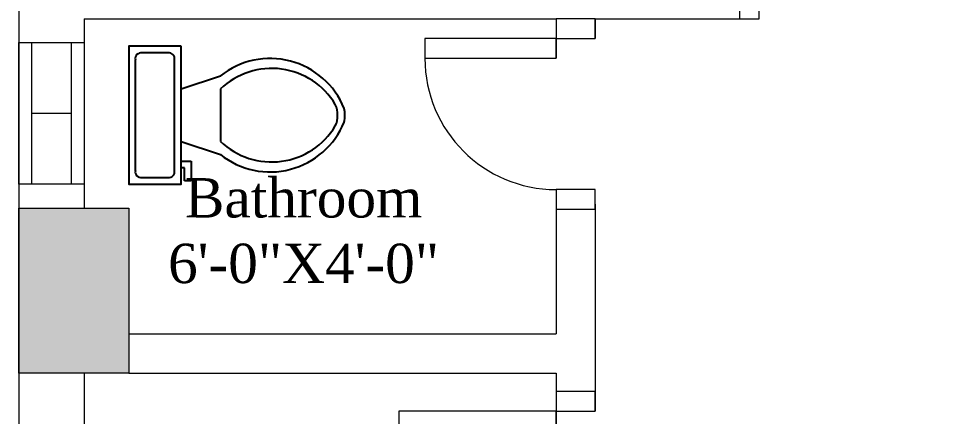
# Model space of a CAD drawing. Header units: inches. Extents: x -5775 to 2930, y 591 to 3437.
# Drawn here: x -5616.4 to -5473.1, y 2921.6 to 2982.1 of the extents above; entities that cross this region are included whole.
import ezdxf

# ---------------------------------------------------------------- set-up
doc = ezdxf.new("R2010")
doc.units = ezdxf.units.IN
doc.header["$LTSCALE"] = 20
doc.header["$MEASUREMENT"] = 0
doc.layers.get('0').update_dxf_attribs({"lineweight": 5})
doc.layers.add('Accesories', color=27, linetype='Continuous')
doc.layers.add('Text', color=250, linetype='Continuous')
for name, color, linetype, lineweight in [('Door', 32, 'Continuous', 5), ('Pillar', 250, 'Continuous', 5), ('Window', 32, 'Continuous', 5)]:
    doc.layers.add(name, color=color, linetype=linetype, lineweight=lineweight)
doc.styles.get("Standard").update_dxf_attribs({"font": 'times.ttf', "height": 6})

# ---------------------------------------------------------------- blocks, each defined once
blk = doc.blocks.new('Door1')
at = {"layer": 'Door'}
for points in [[(-6, 6), (-3, 6), (-3, 38), (-6, 38)], [(-41, 0), (-38, 0), (-38, 6), (-41, 6)], [(-3, 0), (0, 0), (0, 6), (-3, 6)]]:
    blk.add_lwpolyline(points, close=True, dxfattribs=at)
blk.add_arc((-6, 6), 32, 90, 180, dxfattribs=at)
blk = doc.blocks.new('Window1')
at = {"layer": 'Window'}
for p, q in [((36, 10), (-36, 10)), ((-36, 10), (-36, 0)), ((36, 0), (36, 10)), ((36, 8), (-36, 8)), ((0, 2), (0, 8)), ((-36, 2), (36, 2)), ((-36, 0), (36, 0))]:
    blk.add_line(p, q, dxfattribs=at)
blk = doc.blocks.new('Door4')
at = {"layer": 'Door'}
for points in [[(0, -3), (0, 0), (-6, 0), (-6, -3)], [(-26, -6), (-6, -6), (-6, -3), (-26, -3)], [(0, -29), (0, -26), (-6, -26), (-6, -29)]]:
    blk.add_lwpolyline(points, close=True, dxfattribs=at)
blk.add_arc((-6, -6), 20, 180, 270, dxfattribs=at)
blk = doc.blocks.new('Door3')
at = {"layer": 'Door'}
for points in [[(0, -3), (0, 0), (-6, 0), (-6, -3)], [(-6, -6), (-6, -3), (-30, -3), (-30, -6)], [(0, -33), (0, -30), (-6, -30), (-6, -33)]]:
    blk.add_lwpolyline(points, close=True, dxfattribs=at)
blk.add_arc((-6, -6), 24, 180, 270, dxfattribs=at)
blk = doc.blocks.new('Toilet - top')
for p, q in [((9.5, -6), (9.5, -2)), ((-10, -8.5), (-8, -8.5)), ((-10, -9.5), (-10, -8.5)), ((-8, -8.5), (-8, -8)), ((-7, -8), (-7, -9.5)), ((-4, -8), (-6, -14)), ((4, -8), (6, -14)), ((-7, -9.5), (-10, -9.5)), ((4, -14), (-4, -14))]:
    blk.add_line(p, q)
blk.add_lwpolyline([(10.5, -8), (10.5, 0), (-10.5, 0), (-10.5, -8)], close=True)
for points in [[(8.5, -1), (-8.5, -1)], [(-9.5, -2), (-9.5, -6)], [(-8.5, -7), (8.5, -7)]]:
    blk.add_lwpolyline(points)
for centre, radius, start, end in [((-8.62, -1.88), 0.884, 81.8699, 188.1301), ((8.62, -1.88), 0.884, 351.8699, 98.1301), ((-8.62, -6.12), 0.884, 171.8699, 278.1301), ((8.62, -6.12), 0.884, 261.8699, 8.1301), ((3.52, -21.58), 12.17, 141.4691, 247.9714), ((4.2, -21.82), 11.33, 136.3677, 238.9468), ((-3.52, -21.58), 12.17, 292.0284, 38.5307), ((-4.2, -21.82), 11.33, 301.053, 43.6321), ((0, -27.88), 4, 245.7318, 294.2682), ((0, -29), 4, 254.8605, 285.1395)]:
    blk.add_arc(centre, radius, start, end)

msp = doc.modelspace()

# ---------------------------------------------------------------- hatches: boundary and pattern name
at = {"layer": 'Pillar'}
h = msp.add_hatch(dxfattribs=at)
h.set_pattern_fill('AR-SAND', color=256, style=0)
h.set_pattern_definition([(37.5, (-5616.3607, 2374.1199), (-0.0629934, 1.9268238), [0, -1.52, 0, -1.7, 0, -1.625]), (7.5, (-5616.3607, 2374.12), (1.769777, 2.822146), [0, -0.82, 0, -1.37, 0, -0.525]), (327.5, (-5617.5907, 2374.1199), (3.114142, 0.005659), [0, -0.5, 0, -1.8, 0, -2.35]), (317.5, (-5617.5907, 2374.12), (3.0061266, 0.8776756), [0, -0.25, 0, -1.18, 0, -1.35])])
h.paths.add_polyline_path([(-5098.36, 2419.56), (-5129.01, 2419.56), (-5129.01, 2400.12), (-5098.36, 2400.12)])
h.paths.add_polyline_path([(-5098.36, 2610.85), (-5129.01, 2610.85), (-5129.01, 2591.41), (-5098.36, 2591.41)])
h.paths.add_polyline_path([(-5228.36, 2412.6), (-5241.81, 2412.6), (-5241.81, 2374.12), (-5228.36, 2374.12)])
h.paths.add_polyline_path([(-5228.36, 2604.12), (-5256.78, 2604.12), (-5256.78, 2598.12), (-5256.78, 2589.9), (-5228.36, 2589.9)])
h.paths.add_polyline_path([(-5098.36, 2953.29), (-5108.36, 2953.29), (-5115.15, 2953.29), (-5115.15, 2928.12), (-5098.36, 2928.12)])
h.paths.add_polyline_path([(-5244.51, 2961.35), (-5258.36, 2961.35), (-5258.36, 2934.12), (-5258.36, 2928.12), (-5252.36, 2928.12), (-5244.51, 2928.12)])
h.paths.add_polyline_path([(-5456.36, 3118.12), (-5467.82, 3118.12), (-5467.82, 3108.12), (-5456.36, 3108.12)])
h.paths.add_polyline_path([(-5599.57, 2953.29), (-5616.36, 2953.29), (-5616.36, 2928.12), (-5599.57, 2928.12)])
h.paths.add_polyline_path([(-5456.36, 2961.35), (-5470.21, 2961.35), (-5470.21, 2928.12), (-5462.36, 2928.12), (-5456.36, 2928.12), (-5456.36, 2934.12)])
h.paths.add_polyline_path([(-5585.71, 2610.85), (-5616.36, 2610.85), (-5616.36, 2591.41), (-5585.71, 2591.41)])
h.paths.add_polyline_path([(-5457.94, 2604.12), (-5486.36, 2604.12), (-5486.36, 2589.9), (-5457.94, 2589.9)])
h.paths.add_polyline_path([(-5585.71, 2419.56), (-5616.36, 2419.56), (-5616.36, 2400.12), (-5585.71, 2400.12)])
h.paths.add_polyline_path([(-5472.91, 2412.6), (-5486.36, 2412.6), (-5486.36, 2374.12), (-5472.91, 2374.12)])

# ---------------------------------------------------------------- linework, layer by layer
for p, q in [((-5616.36, 3098.68), (-5616.36, 2348.12)), ((-5606.36, 2982.12), (-5606.36, 2953.29)), ((-5606.36, 2982.12), (-5541.36, 2982.12)), ((-5541.36, 2982.12), (-5534.36, 2982.12)), ((-5534.36, 2982.12), (-5534.36, 2976.12)), ((-5528.36, 2982.12), (-5528.36, 2979.12)), ((-5528.36, 2982.12), (-5510.36, 2982.12)), ((-5510.36, 2982.12), (-5503.36, 2982.12)), ((-5534.36, 2953.87), (-5534.36, 2934.12)), ((-5528.36, 2953.87), (-5528.36, 2928.12)), ((-5599.57, 2934.12), (-5534.36, 2934.12)), ((-5606.36, 2928.12), (-5606.36, 2838.12)), ((-5599.57, 2928.12), (-5534.36, 2928.12)), ((-5534.36, 2928.12), (-5534.36, 2919.32)), ((-5528.36, 2928.12), (-5528.36, 2922.32))]:
    msp.add_line(p, q)
for p, q in [((-5616.36, 2953.29), (-5599.57, 2953.29)), ((-5616.36, 2928.12), (-5616.36, 2953.29)), ((-5599.57, 2953.29), (-5599.57, 2928.12)), ((-5599.57, 2928.12), (-5616.36, 2928.12))]:
    msp.add_line(p, q, dxfattribs=at)

# ---------------------------------------------------------------- block references
for name, p in [('Door1', (-5465.36, 2982.12)), ('Door3', (-5528.36, 2925.32))]:
    msp.add_blockref(name, p)
at = {"layer": 'Accesories', "rotation": 90}
msp.add_blockref('Toilet - top', (-5599.57, 2967.45), dxfattribs=at)
at = {"layer": 'Door'}
msp.add_blockref('Door4', (-5528.36, 2982.12), dxfattribs=at)
at = {"layer": 'Pillar', "xscale": -0.3000000000001819, "rotation": 270}
msp.add_blockref('Window1', (-5616.36, 2967.75), dxfattribs=at)

# ---------------------------------------------------------------- texts
at = {"layer": 'Text', "insert": (-5572.89, 2957.86), "char_height": 6, "width": 48.3384, "attachment_point": 2}
msp.add_mtext('Bathroom\\P6\'-0"X4\'-0"', dxfattribs=at)

doc.saveas('drawing.dxf')
